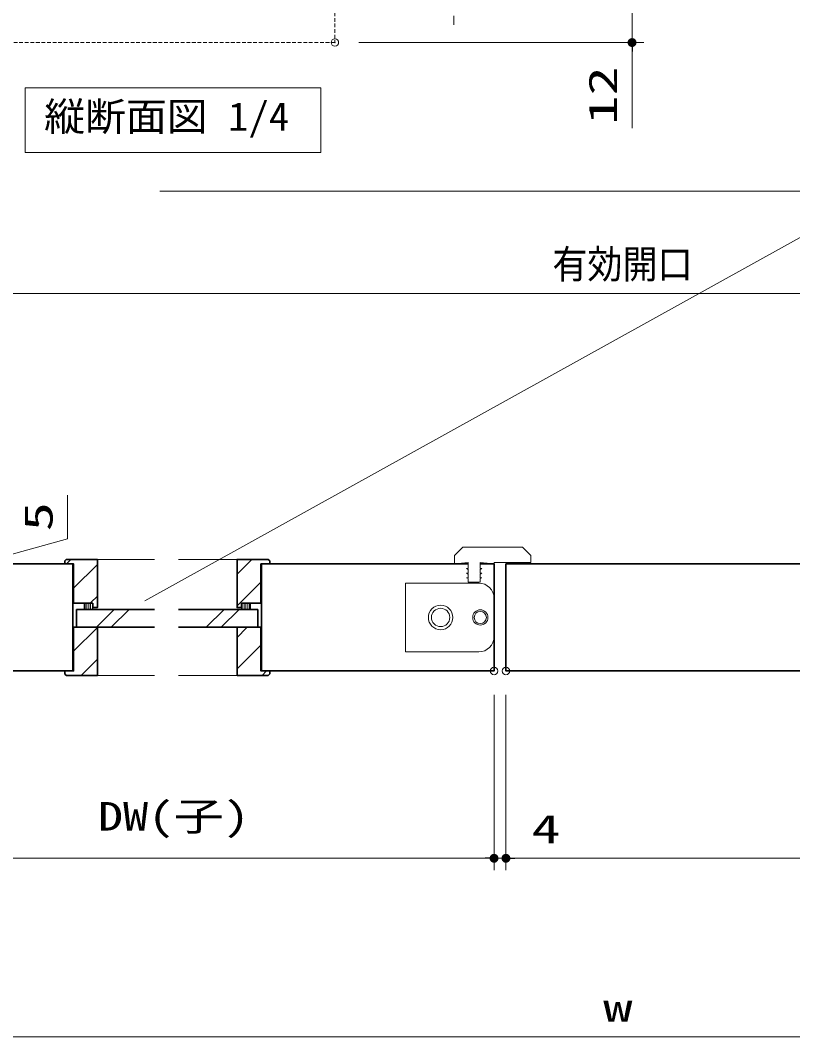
# Model space of a CAD drawing. Units: millimetres, scale not verified. Extents: x -1348 to 1306, y -607 to 607.
# Drawn here: x -696 to -436, y -401.6 to -59.8 of the extents above; entities that cross this region are included whole.
import ezdxf
from ezdxf.enums import TextEntityAlignment as Align

# ---------------------------------------------------------------- set-up
doc = ezdxf.new("R2010")
doc.units = ezdxf.units.MM
doc.header["$LTSCALE"] = 5
doc.header["$PDMODE"] = 32
doc.header["$PDSIZE"] = 2.5
doc.linetypes.add('USER2', pattern=[0.375, 0.25, -0.125])
for name, color, linetype, lineweight in [('0-1_線(黄)', 2, 'Continuous', 15), ('0-A_点線(黄)', 2, 'USER2', 15), ('0-D_線(白)', 7, 'Continuous', 30), ('1-0_線(水)', 4, 'Continuous', 9), ('1-1_寸法線', 3, 'Continuous', 13), ('1-2_ハッチング', 6, 'Continuous', 9), ('1-4_DEFPOINTS', 7, 'Continuous', 5), ('1-5_0', 3, 'Continuous', 25)]:
    doc.layers.add(name, color=color, linetype=linetype, lineweight=lineweight)
doc.styles.add('ＭＳ ゴシック', font='')
doc.styles.get('ＭＳ ゴシック').set_extended_font_data('MS Gothic')

# ---------------------------------------------------------------- blocks, each defined once
blk = doc.blocks.new('_DOT')
at = {"layer": '1-5_0'}
blk.add_line((-2.5, 0), (-5, 0), dxfattribs=at)
for points in [[(0, 0), (-2.5, 0), (-2.48, 0.313)], [(0, 0), (-2.48, -0.313), (-2.5, 0)], [(0, 0), (-2.48, 0.313), (-2.421, 0.622)], [(0, 0), (-2.421, -0.622), (-2.48, -0.313)], [(0, 0), (-2.421, 0.622), (-2.324, 0.92)], [(0, 0), (-2.324, -0.92), (-2.421, -0.622)], [(0, 0), (-2.324, 0.92), (-2.191, 1.204)], [(0, 0), (-2.191, -1.204), (-2.324, -0.92)], [(0, 0), (-2.191, 1.204), (-2.023, 1.469)], [(0, 0), (-2.023, -1.469), (-2.191, -1.204)], [(0, 0), (-2.023, 1.469), (-1.822, 1.711)], [(0, 0), (-1.822, -1.711), (-2.023, -1.469)], [(0, 0), (-1.822, 1.711), (-1.594, 1.926)], [(0, 0), (-1.594, -1.926), (-1.822, -1.711)], [(0, 0), (-1.594, 1.926), (-1.34, 2.111)], [(0, 0), (-1.34, -2.111), (-1.594, -1.926)], [(0, 0), (-1.34, 2.111), (-1.064, 2.262)], [(0, 0), (-1.064, -2.262), (-1.34, -2.111)], [(0, 0), (-1.064, 2.262), (-0.773, 2.378)], [(0, 0), (-0.773, -2.378), (-1.064, -2.262)], [(0, 0), (-0.773, 2.378), (-0.468, 2.456)], [(0, 0), (-0.468, -2.456), (-0.773, -2.378)], [(0, 0), (-0.468, 2.456), (-0.157, 2.495)], [(0, 0), (-0.157, -2.495), (-0.468, -2.456)], [(0, 0), (-0.157, 2.495), (0.157, 2.495)], [(0, 0), (0.157, -2.495), (-0.157, -2.495)], [(0, 0), (0.157, 2.495), (0.468, 2.456)], [(0, 0), (0.468, 2.456), (0.773, 2.378)], [(0, 0), (0.773, 2.378), (1.064, 2.262)], [(0, 0), (1.064, 2.262), (1.34, 2.111)], [(0, 0), (1.34, 2.111), (1.594, 1.926)], [(0, 0), (1.594, 1.926), (1.822, 1.711)], [(0, 0), (1.822, 1.711), (2.023, 1.469)], [(0, 0), (2.023, 1.469), (2.191, 1.204)], [(0, 0), (2.191, 1.204), (2.324, 0.92)], [(0, 0), (2.324, 0.92), (2.421, 0.622)], [(0, 0), (2.421, 0.622), (2.48, 0.313)], [(0, 0), (2.48, 0.313), (2.5, 0)], [(0, 0), (0.468, -2.456), (0.157, -2.495)], [(0, 0), (0.773, -2.378), (0.468, -2.456)], [(0, 0), (1.064, -2.262), (0.773, -2.378)], [(0, 0), (1.34, -2.111), (1.064, -2.262)], [(0, 0), (1.594, -1.926), (1.34, -2.111)], [(0, 0), (1.822, -1.711), (1.594, -1.926)], [(0, 0), (2.023, -1.469), (1.822, -1.711)], [(0, 0), (2.191, -1.204), (2.023, -1.469)], [(0, 0), (2.324, -0.92), (2.191, -1.204)], [(0, 0), (2.421, -0.622), (2.324, -0.92)], [(0, 0), (2.48, -0.313), (2.421, -0.622)], [(0, 0), (2.5, 0), (2.48, -0.313)]]:
    blk.add_solid(points, dxfattribs=at)

msp = doc.modelspace()

# ---------------------------------------------------------------- linework, layer by layer
at = {"layer": '0-1_線(黄)'}
msp.add_lwpolyline([(-694.395, -82.441), (-594.811, -82.441), (-594.811, -104.276), (-694.395, -104.276)], close=True, dxfattribs=at)
at = {"layer": '0-A_点線(黄)'}
msp.add_lwpolyline([(-590.107, -55.244), (-590.107, -67.244), (-700.107, -67.244), (-700.107, -55.244)], dxfattribs=at)
at = {"layer": '0-D_線(白)'}
for p, q in [((-678.054, -242.619), (-756.551, -242.619)), ((-680.554, -241.119), (-681.054, -241.619)), ((-681.054, -241.619), (-681.054, -242.619)), ((-678.304, -242.619), (-678.304, -278.619)), ((-545.294, -242.619), (-615.049, -242.619)), ((-614.799, -242.619), (-614.799, -278.619)), ((-612.549, -241.119), (-612.049, -241.619)), ((-612.049, -241.619), (-612.049, -242.619)), ((-536.551, -242.619), (-541.18, -242.619)), ((-532.551, -242.619), (-423.554, -242.619)), ((-671.554, -255.819), (-678.054, -255.819)), ((-671.554, -257.319), (-671.554, -255.819)), ((-621.549, -255.819), (-618.549, -255.819)), ((-677.054, -257.919), (-650.801, -257.919)), ((-642.801, -257.919), (-616.049, -257.919)), ((-616.049, -257.919), (-616.049, -263.919)), ((-642.801, -263.919), (-616.049, -263.919)), ((-756.551, -278.619), (-678.054, -278.619)), ((-681.054, -278.619), (-681.054, -279.619)), ((-680.554, -280.119), (-681.054, -279.619)), ((-612.549, -280.119), (-612.049, -279.619)), ((-612.049, -278.619), (-612.049, -279.619))]:
    msp.add_line(p, q, dxfattribs=at)
for points in [[(-681.054, -242.619), (-678.054, -242.619), (-678.054, -255.819)], [(-671.554, -257.319), (-670.054, -257.319), (-670.054, -241.119), (-680.554, -241.119)], [(-621.549, -257.319), (-623.049, -257.319), (-623.049, -241.119), (-612.549, -241.119)], [(-615.049, -278.619), (-536.551, -278.619), (-536.551, -242.619)], [(-612.049, -242.619), (-615.049, -242.619), (-615.049, -255.819)], [(-423.554, -278.619), (-532.551, -278.619), (-532.551, -242.619)], [(-621.549, -257.319), (-621.549, -255.819), (-615.049, -255.819)], [(-677.054, -257.919), (-677.054, -263.919), (-650.801, -263.919)], [(-681.054, -278.619), (-678.054, -278.619), (-678.054, -263.919)], [(-680.554, -280.119), (-670.054, -280.119), (-670.054, -263.919), (-678.054, -263.919)], [(-612.549, -280.119), (-623.049, -280.119), (-623.049, -263.919), (-615.049, -263.919)], [(-612.049, -278.619), (-615.049, -278.619), (-615.049, -263.919)]]:
    msp.add_lwpolyline(points, dxfattribs=at)
at = {"layer": '1-0_線(水)'}
for p, q in [((-549.922, -239.791), (-547.093, -236.963)), ((-547.093, -236.963), (-527.038, -236.963)), ((-524.209, -239.791), (-527.038, -236.963)), ((-670.054, -241.119), (-650.801, -241.119)), ((-642.801, -241.119), (-623.049, -241.119)), ((-545.294, -242.105), (-545.294, -244.162)), ((-536.551, -242.619), (-541.18, -242.105)), ((-541.18, -242.105), (-541.18, -244.162)), ((-524.209, -242.105), (-536.551, -242.105)), ((-536.551, -242.105), (-536.551, -242.619)), ((-524.209, -239.791), (-524.209, -242.105)), ((-545.294, -244.162), (-545.808, -244.162)), ((-545.808, -244.162), (-545.294, -244.459)), ((-545.294, -245.705), (-545.808, -245.705)), ((-545.808, -245.705), (-545.294, -246.002)), ((-545.294, -244.459), (-545.294, -245.705)), ((-545.294, -246.002), (-545.294, -247.248)), ((-541.18, -244.162), (-540.665, -244.162)), ((-540.665, -244.162), (-541.18, -244.459)), ((-541.18, -245.705), (-541.18, -244.459)), ((-541.18, -244.459), (-541.18, -245.705)), ((-541.18, -245.705), (-540.665, -245.705)), ((-540.665, -245.705), (-541.18, -246.002)), ((-541.18, -246.002), (-541.18, -247.248)), ((-566.378, -249.049), (-566.378, -272.19)), ((-541.694, -249.049), (-566.378, -249.049)), ((-545.294, -247.248), (-545.808, -247.248)), ((-545.808, -247.248), (-545.294, -247.545)), ((-545.294, -247.545), (-545.294, -248.79)), ((-545.294, -248.79), (-541.18, -248.79)), ((-541.18, -247.248), (-540.665, -247.248)), ((-674.554, -255.819), (-674.554, -257.919)), ((-671.554, -257.319), (-671.554, -255.819)), ((-618.549, -255.819), (-618.549, -257.919)), ((-671.554, -257.319), (-671.554, -257.919)), ((-670.386, -263.919), (-664.386, -257.919)), ((-665.386, -263.919), (-659.386, -257.919)), ((-633.395, -263.919), (-627.395, -257.919)), ((-628.395, -263.919), (-622.395, -257.919)), ((-621.549, -257.319), (-621.549, -257.919)), ((-541.694, -272.19), (-566.378, -272.19)), ((-670.054, -280.119), (-650.801, -280.119)), ((-642.801, -280.119), (-623.049, -280.119))]:
    msp.add_line(p, q, dxfattribs=at)
for points in [[(-545.294, -242.105), (-549.922, -242.619), (-549.922, -239.791)], [(-540.665, -247.248), (-541.18, -247.545), (-541.18, -248.79)]]:
    msp.add_lwpolyline(points, dxfattribs=at)
for centre, radius in [((-554.55, -260.619), 4.114), ((-554.55, -260.619), 3.086), ((-541.18, -260.619), 2.571), ((-541.18, -260.619), 2.057)]:
    msp.add_circle(centre, radius, dxfattribs=at)
for centre, start, end in [((-541.694, -254.191), 0, 90), ((-541.694, -267.048), 270, 0)]:
    msp.add_arc(centre, 5.143, start, end, dxfattribs=at)
at = {"layer": '1-1_寸法線'}
for p, q in [((-490.107, -55.244), (-490.107, -67.244)), ((-550.107, -58.244), (-550.107, -61.244)), ((-582.107, -67.244), (-486.107, -67.244)), ((-490.107, -70.244), (-490.107, -96.006)), ((-405.493, -117.19), (-654.138, -255.011)), ((-272.552, -151.619), (-716.55, -151.619)), ((-536.551, -286.619), (-536.551, -345.619)), ((-536.551, -286.619), (-536.551, -345.619)), ((-532.551, -286.619), (-532.551, -345.619)), ((-532.551, -286.619), (-532.551, -345.619)), ((-539.551, -341.619), (-753.551, -341.619)), ((-539.551, -341.619), (-542.551, -341.619)), ((-536.551, -341.619), (-532.551, -341.619)), ((-529.551, -341.619), (-511.409, -341.619)), ((-529.551, -341.619), (-235.552, -341.619)), ((-757.551, -401.619), (-231.551, -401.619))]:
    msp.add_line(p, q, dxfattribs=at)
for points in [[(-649.055, -117.19), (-393.493, -117.19), (-369.23, -252.065)], [(-701.55, -240.119), (-680.093, -234.2), (-680.093, -219.533)]]:
    msp.add_lwpolyline(points, dxfattribs=at)
at = {"layer": '1-2_ハッチング'}
for p, q in [((-680.489, -242.619), (-678.989, -241.119)), ((-623.049, -246.102), (-618.066, -241.119)), ((-678.054, -250.791), (-670.054, -242.791)), ((-623.049, -256.709), (-615.049, -248.709)), ((-674.214, -257.919), (-674.214, -255.819)), ((-673.589, -257.919), (-673.589, -255.819)), ((-672.964, -257.919), (-672.964, -255.819)), ((-672.339, -257.919), (-672.339, -255.819)), ((-672.275, -255.619), (-670.054, -253.398)), ((-671.714, -257.919), (-671.714, -255.819)), ((-621.324, -257.919), (-621.324, -255.819)), ((-620.699, -257.919), (-620.699, -255.819)), ((-620.074, -257.919), (-620.074, -255.819)), ((-619.449, -257.919), (-619.449, -255.819)), ((-618.824, -257.919), (-618.824, -255.819)), ((-678.054, -272.005), (-670.169, -264.119)), ((-623.049, -267.316), (-619.852, -264.119)), ((-623.049, -277.922), (-615.049, -269.922)), ((-675.562, -280.119), (-670.054, -274.611)), ((-614.639, -280.119), (-613.139, -278.619))]:
    msp.add_line(p, q, dxfattribs=at)
at = {"layer": '1-4_DEFPOINTS'}
for p in [(-590.107, -67.244), (-490.107, -67.244), (-536.551, -278.619), (-532.551, -278.619), (-532.551, -341.619)]:
    msp.add_point(p, dxfattribs=at)

# ---------------------------------------------------------------- block references
at = {"layer": '1-1_寸法線', "xscale": 0.6, "yscale": 0.6}
for p, rotation in [((-490.107, -67.244), 90), ((-532.551, -341.619), 180), ((-532.551, -341.619), 180)]:
    msp.add_blockref('_DOT', p, dxfattribs=dict(at, rotation=rotation))
msp.add_blockref('_DOT', (-536.551, -341.619), dxfattribs=at)
msp.add_blockref('_DOT', (-536.551, -341.619), dxfattribs=at)

# ---------------------------------------------------------------- texts
at = {"layer": '0-1_線(黄)', "style": 'ＭＳ ゴシック', "width": 1.05}
msp.add_text('縦断面図 1/4', height=9.604, dxfattribs=at).set_placement((-687.973, -99.819), align=Align.BOTTOM_LEFT)
at = {"layer": '1-1_寸法線', "style": 'ＭＳ ゴシック', "width": 1.5}
for s, p in [('12', (-492.256, -94.863)), ('5', (-682.242, -231.628))]:
    msp.add_text(s, height=9.604, rotation=90, dxfattribs=at).set_placement(p, align=Align.BOTTOM_LEFT)
at = {"layer": '1-1_寸法線', "style": 'ＭＳ ゴシック'}
for s, width, p in [('有効開口', 0.9, (-516.915, -149.47)), ('DW(子)', 1.3, (-669.932, -335.184)), ('4', 1.5, (-523.98, -339.47)), ('w', 1.5, (-499.789, -399.47))]:
    msp.add_text(s, height=9.604, dxfattribs=dict(at, width=width)).set_placement(p, align=Align.BOTTOM_LEFT)

doc.saveas('drawing.dxf')
